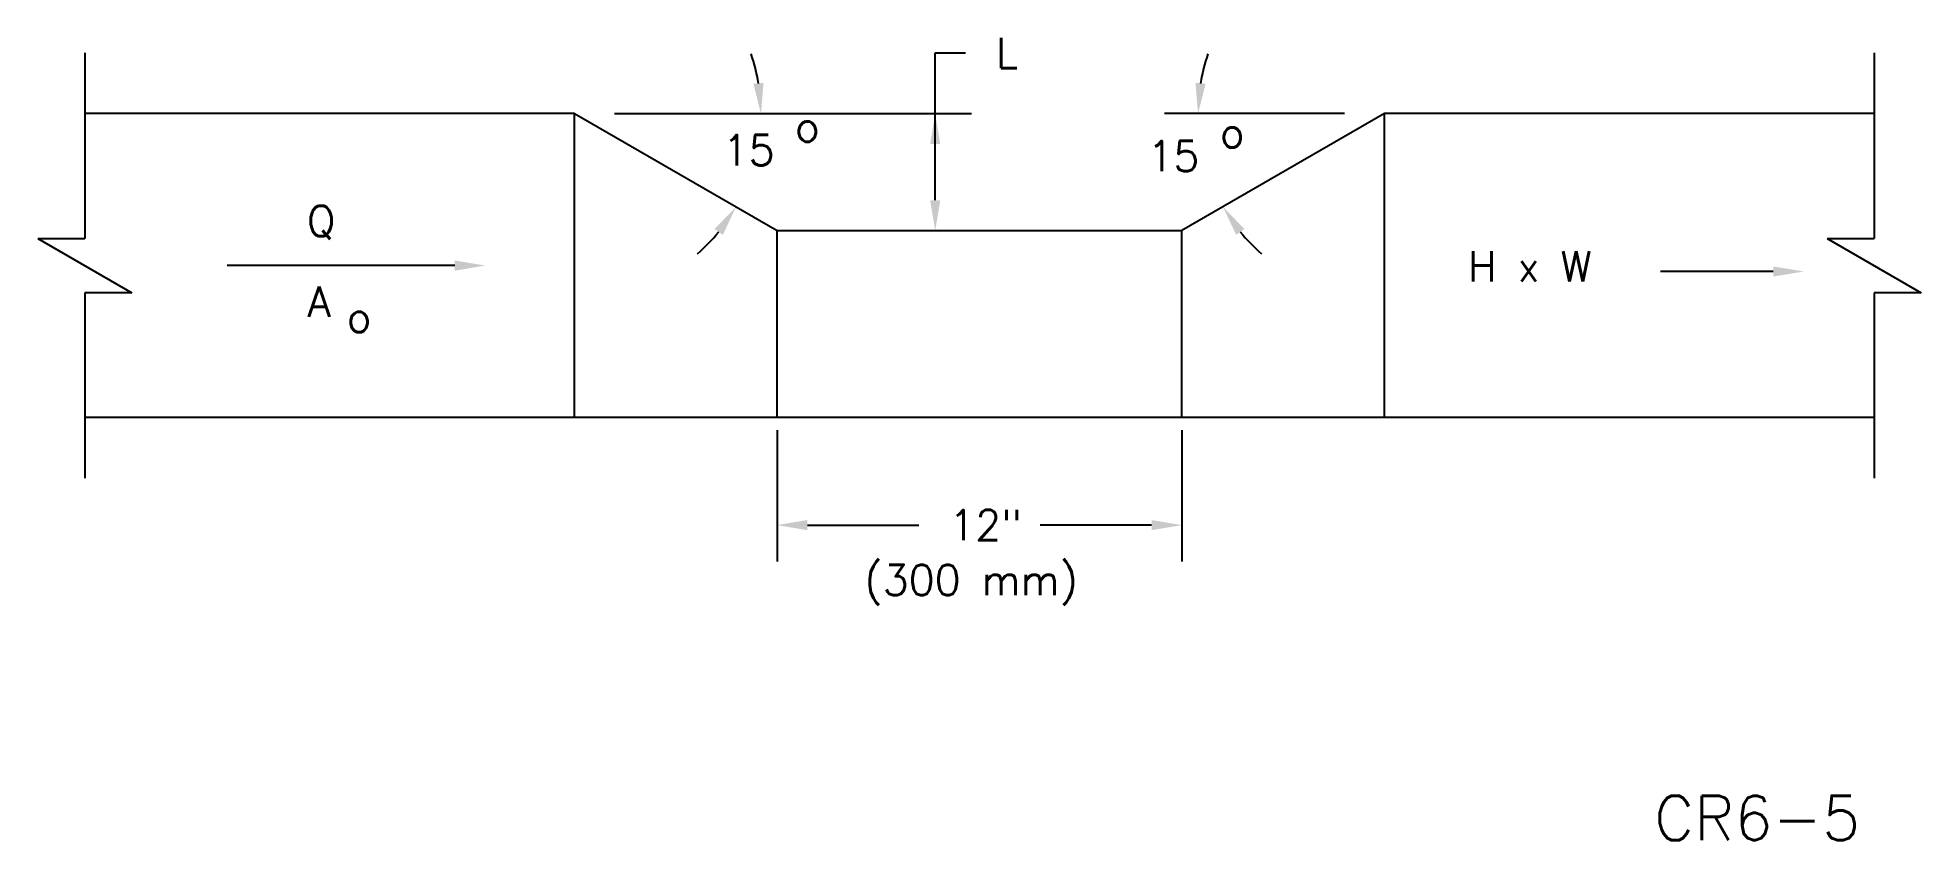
# Model space of a CAD drawing. Extents: x 0.96 to 10.27, y 1.98 to 5.94.
import ezdxf
from ezdxf.enums import TextEntityAlignment as Align

# ---------------------------------------------------------------- set-up
doc = ezdxf.new("R2010")
doc.units = 0
doc.header["$MEASUREMENT"] = 0
doc.layers.get('0').update_dxf_attribs({"linetype": 'CONTINUOUS'})
doc.layers.add('NUMBER', color=7, linetype='CONTINUOUS')
doc.styles.add('ROMANS', font='romans')

msp = doc.modelspace()

# ---------------------------------------------------------------- linework, layer by layer
for p, q in [((1.1964, 5.868), (1.1964, 4.9521)), ((5.3967, 5.1406), (5.3967, 5.868)), ((5.3967, 5.868), (5.5467, 5.868)), ((10.0345, 5.868), (10.0345, 4.9521)), ((3.6154, 5.568), (1.1964, 5.568)), ((3.6154, 4.068), (3.6154, 5.568)), ((3.6154, 5.568), (4.6154, 4.9906)), ((3.8129, 5.568), (5.5767, 5.568)), ((7.4179, 5.568), (6.5285, 5.568)), ((7.6154, 5.568), (6.6154, 4.9906)), ((10.0345, 5.568), (7.6154, 5.568)), ((7.6154, 4.068), (7.6154, 5.568)), ((0.964, 4.9521), (1.1964, 4.9521)), ((0.964, 4.9521), (1.4288, 4.6838)), ((4.6154, 4.068), (4.6154, 4.9906)), ((4.6154, 4.9906), (6.6154, 4.9906)), ((6.6154, 4.068), (6.6154, 4.9906)), ((9.8021, 4.9521), (10.2668, 4.6838)), ((9.8021, 4.9521), (10.0345, 4.9521)), ((3.0241, 4.818), (1.9004, 4.818)), ((9.5352, 4.7889), (8.9782, 4.7889)), ((1.1964, 4.6838), (1.1964, 3.768)), ((1.4288, 4.6838), (1.1964, 4.6838)), ((10.2668, 4.6838), (10.0345, 4.6838)), ((10.0345, 4.6838), (10.0345, 3.768)), ((10.0345, 4.068), (1.1964, 4.068)), ((4.6154, 4.0055), (4.6154, 3.3572)), ((6.6154, 4.0055), (6.6154, 3.3572)), ((4.7654, 3.5372), (5.3154, 3.5372)), ((6.4654, 3.5372), (5.9154, 3.5372))]:
    msp.add_line(p, q)
for centre, start, end in [((3.6154, 5.568), 9.3448, 18.6896), ((7.6154, 5.568), 161.3104, 170.6552), ((3.6154, 5.568), 311.3104, 320.6552), ((7.6154, 5.568), 219.3448, 228.6896)]:
    msp.add_arc(centre, 0.9207, start, end)
for points in [[(4.499, 5.7155), (4.5488, 5.7195), (4.5361, 5.568)], [(6.7318, 5.7155), (6.682, 5.7195), (6.6947, 5.568)], [(5.4217, 5.418), (5.3717, 5.418), (5.3967, 5.568)], [(5.4217, 5.1406), (5.3717, 5.1406), (5.3967, 4.9906)], [(4.3069, 4.9985), (4.348, 4.97), (4.4128, 5.1076)], [(6.924, 4.9985), (6.8828, 4.97), (6.8181, 5.1076)], [(3.0241, 4.843), (3.0241, 4.793), (3.1741, 4.818)], [(9.5352, 4.7639), (9.5352, 4.8139), (9.6852, 4.7889)], [(4.7654, 3.5122), (4.7654, 3.5622), (4.6154, 3.5372)], [(6.4654, 3.5122), (6.4654, 3.5622), (6.6154, 3.5372)]]:
    msp.add_solid(points)

# ---------------------------------------------------------------- texts
at = {"style": 'ROMANS'}
for s, p in [('L', (5.6967, 5.793)), ('o', (4.7044, 5.4293)), ('o', (6.8023, 5.4002)), ('15', (4.3469, 5.3129)), ('15', (6.4447, 5.2837)), ('Q', (2.2932, 4.9635)), ('A', (2.2965, 4.5646)), ('o', (2.4906, 4.4891)), ('12"', (5.4654, 3.4622)), ('(300 mm)', (5.0473, 3.1914))]:
    msp.add_text(s, height=0.15, dxfattribs=at).set_placement(p)
msp.add_text('H x W', height=0.15, dxfattribs=at).set_placement((8.6393, 4.8146), align=Align.MIDDLE_RIGHT)
at = {"layer": 'NUMBER', "style": 'ROMANS'}
msp.add_text('CR6-5', height=0.22, dxfattribs=at).set_placement((8.9475, 1.9813))

doc.saveas('drawing.dxf')
